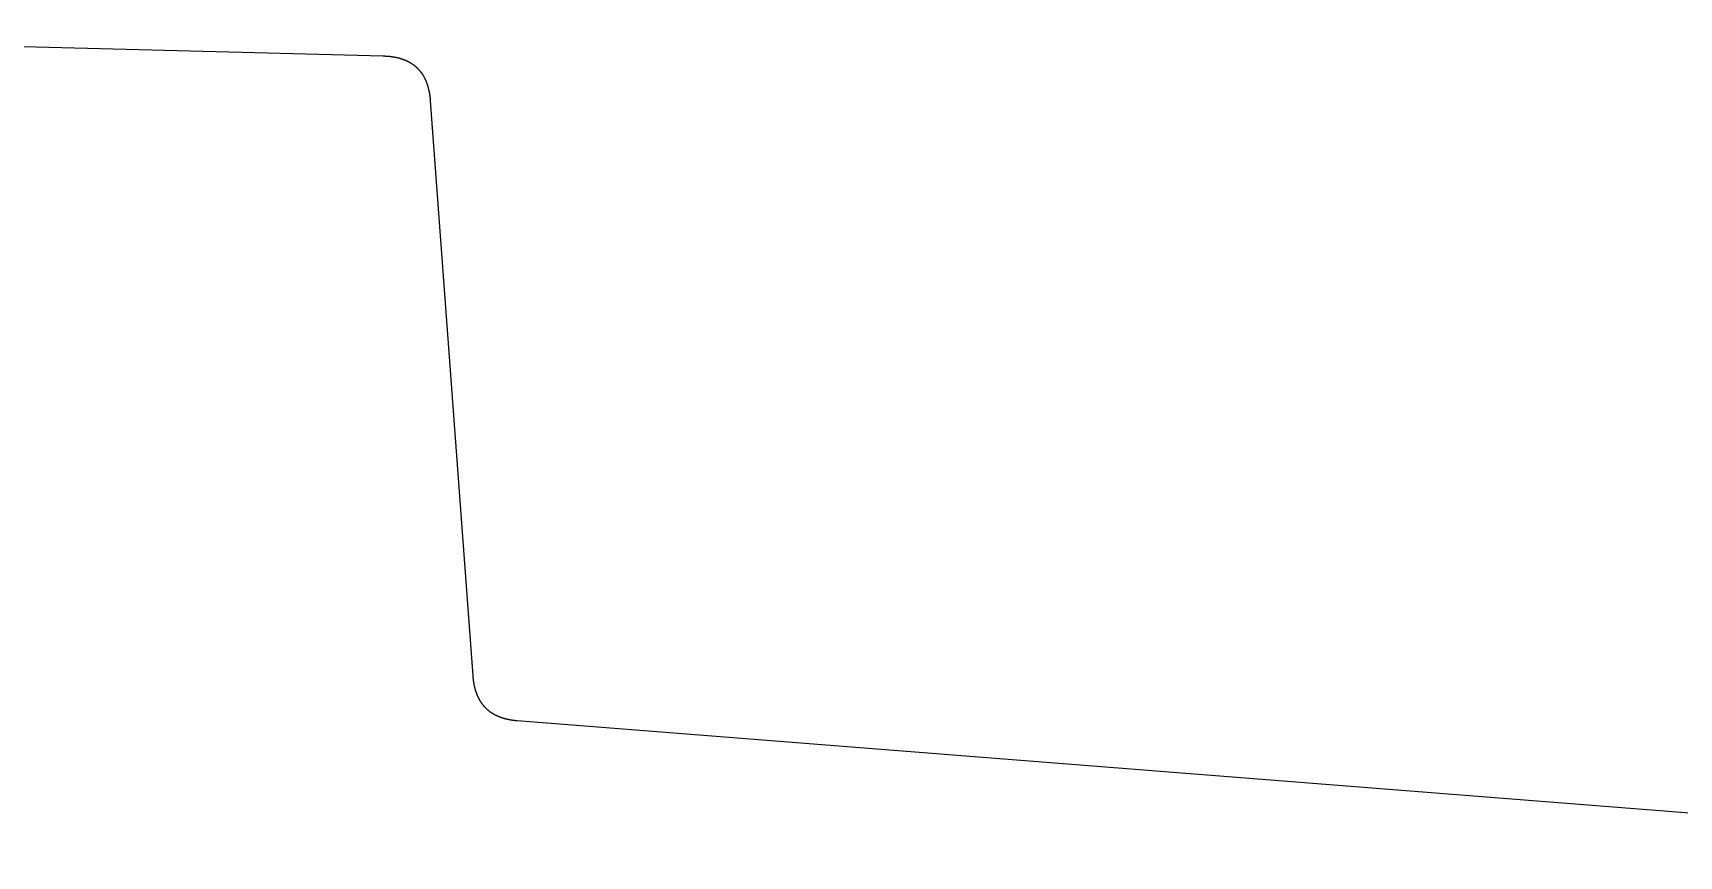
# Model space of a CAD drawing. Extents: x -174 to 104, y -42 to 61.
# Drawn here: x -103.08 to -69.04, y 43.65 to 60.67 of the extents above; entities that cross this region are included whole.
import ezdxf

# ---------------------------------------------------------------- set-up
doc = ezdxf.new("R2010")
doc.units = 0
doc.layers.add('BLACK', color=7, linetype='CONTINUOUS')

msp = doc.modelspace()

# ---------------------------------------------------------------- linework, layer by layer
at = {"layer": 'BLACK', "linetype": 'CONTINUOUS'}
for p, q in [((-114.006506, 60.672747), (-95.837773, 60.196982)), ((-95.837773, 60.196982), (-95.831754, 60.196814)), ((-95.831754, 60.196814), (-95.825753, 60.196627)), ((-95.825753, 60.196627), (-95.819789, 60.196421)), ((-95.819789, 60.196421), (-95.813843, 60.196196)), ((-95.813843, 60.196196), (-95.807933, 60.195952)), ((-95.807933, 60.195952), (-95.802042, 60.195688)), ((-95.802042, 60.195688), (-95.796187, 60.195407)), ((-95.796187, 60.195407), (-95.79035, 60.195106)), ((-95.79035, 60.195106), (-95.784548, 60.194787)), ((-95.784548, 60.194787), (-95.778764, 60.194448)), ((-95.778764, 60.194448), (-95.773016, 60.194092)), ((-95.773016, 60.194092), (-95.767286, 60.193717)), ((-95.767286, 60.193717), (-95.76159, 60.193324)), ((-95.76159, 60.193324), (-95.755912, 60.192912)), ((-95.755912, 60.192912), (-95.750269, 60.192483)), ((-95.750269, 60.192483), (-95.744644, 60.192035)), ((-95.744644, 60.192035), (-95.739052, 60.19157)), ((-95.739052, 60.19157), (-95.733478, 60.191086)), ((-95.733478, 60.191086), (-95.727938, 60.190584)), ((-95.727938, 60.190584), (-95.722416, 60.190065)), ((-95.722416, 60.190065), (-95.716927, 60.189528)), ((-95.716927, 60.189528), (-95.711456, 60.188973)), ((-95.711456, 60.188973), (-95.706017, 60.188401)), ((-95.706017, 60.188401), (-95.700596, 60.187811)), ((-95.700596, 60.187811), (-95.695208, 60.187205)), ((-95.695208, 60.187205), (-95.689837, 60.18658)), ((-95.689837, 60.18658), (-95.684498, 60.185939)), ((-95.684498, 60.185939), (-95.679177, 60.185279)), ((-95.679177, 60.185279), (-95.673887, 60.184604)), ((-95.673887, 60.184604), (-95.668615, 60.18391)), ((-95.668615, 60.18391), (-95.663374, 60.183201)), ((-95.663374, 60.183201), (-95.658151, 60.182473)), ((-95.658151, 60.182473), (-95.652958, 60.18173)), ((-95.652958, 60.18173), (-95.647783, 60.180969)), ((-95.647783, 60.180969), (-95.642639, 60.180192)), ((-95.642639, 60.180192), (-95.637511, 60.179398)), ((-95.637511, 60.179398), (-95.632414, 60.178588)), ((-95.632414, 60.178588), (-95.627334, 60.17776)), ((-95.627334, 60.17776), (-95.622284, 60.176917)), ((-95.622284, 60.176917), (-95.617251, 60.176057)), ((-95.617251, 60.176057), (-95.612248, 60.175181)), ((-95.612248, 60.175181), (-95.607261, 60.174288)), ((-95.607261, 60.174288), (-95.602305, 60.173381)), ((-95.602305, 60.173381), (-95.597364, 60.172455)), ((-95.597364, 60.172455), (-95.592453, 60.171515)), ((-95.592453, 60.171515), (-95.587558, 60.170558)), ((-95.587558, 60.170558), (-95.582693, 60.169585)), ((-95.582693, 60.169585), (-95.577843, 60.168596)), ((-95.577843, 60.168596), (-95.573023, 60.167592)), ((-95.573023, 60.167592), (-95.568218, 60.166571)), ((-95.568218, 60.166571), (-95.563442, 60.165536)), ((-95.563442, 60.165536), (-95.558682, 60.164484)), ((-95.558682, 60.164484), (-95.55395, 60.163417)), ((-95.55395, 60.163417), (-95.549235, 60.162334)), ((-95.549235, 60.162334), (-95.544546, 60.161236)), ((-95.544546, 60.161236), (-95.539874, 60.160121)), ((-95.539874, 60.160121), (-95.53523, 60.158993)), ((-95.53523, 60.158993), (-95.530601, 60.157848)), ((-95.530601, 60.157848), (-95.525999, 60.156688)), ((-95.525999, 60.156688), (-95.521413, 60.155513)), ((-95.521413, 60.155513), (-95.516854, 60.154323)), ((-95.516854, 60.154323), (-95.512311, 60.153117)), ((-95.512311, 60.153117), (-95.507794, 60.151897)), ((-95.507794, 60.151897), (-95.503293, 60.15066)), ((-95.503293, 60.15066), (-95.498817, 60.14941)), ((-95.498817, 60.14941), (-95.494358, 60.148144)), ((-95.494358, 60.148144), (-95.489924, 60.146864)), ((-95.489924, 60.146864), (-95.485506, 60.145568)), ((-95.485506, 60.145568), (-95.481114, 60.144259)), ((-95.481114, 60.144259), (-95.476737, 60.142933)), ((-95.476737, 60.142933), (-95.472385, 60.141594)), ((-95.472385, 60.141594), (-95.468048, 60.140238)), ((-95.468048, 60.140238), (-95.463737, 60.13887)), ((-95.463737, 60.13887), (-95.45944, 60.137485)), ((-95.45944, 60.137485), (-95.455169, 60.136088)), ((-95.455169, 60.136088), (-95.450912, 60.134674)), ((-95.450912, 60.134674), (-95.44668, 60.133247)), ((-95.44668, 60.133247), (-95.442463, 60.131804)), ((-95.442463, 60.131804), (-95.438271, 60.130349)), ((-95.438271, 60.130349), (-95.434093, 60.128877)), ((-95.434093, 60.128877), (-95.429939, 60.127393)), ((-95.429939, 60.127393), (-95.4258, 60.125892)), ((-95.4258, 60.125892), (-95.421684, 60.124379)), ((-95.421684, 60.124379), (-95.417584, 60.12285)), ((-95.417584, 60.12285), (-95.413507, 60.121309)), ((-95.413507, 60.121309), (-95.409444, 60.119751)), ((-95.409444, 60.119751), (-95.405405, 60.118181)), ((-95.405405, 60.118181), (-95.40138, 60.116596)), ((-95.40138, 60.116596), (-95.397378, 60.114997)), ((-95.397378, 60.114997), (-95.393391, 60.113383)), ((-95.393391, 60.113383), (-95.389426, 60.111757)), ((-95.389426, 60.111757), (-95.385476, 60.110115)), ((-95.385476, 60.110115), (-95.381548, 60.10846)), ((-95.381548, 60.10846), (-95.377634, 60.10679)), ((-95.377634, 60.10679), (-95.373742, 60.105107)), ((-95.373742, 60.105107), (-95.369865, 60.103409)), ((-95.369865, 60.103409), (-95.36601, 60.101699)), ((-95.36601, 60.101699), (-95.362169, 60.099973)), ((-95.362169, 60.099973), (-95.358349, 60.098234)), ((-95.358349, 60.098234), (-95.354544, 60.096481)), ((-95.354544, 60.096481), (-95.350759, 60.094715)), ((-95.350759, 60.094715), (-95.34699, 60.092933)), ((-95.34699, 60.092933), (-95.34324, 60.09114)), ((-95.34324, 60.09114), (-95.339506, 60.089331)), ((-95.339506, 60.089331), (-95.335791, 60.087509)), ((-95.335791, 60.087509), (-95.332092, 60.085673)), ((-95.332092, 60.085673), (-95.328412, 60.083824)), ((-95.328412, 60.083824), (-95.324746, 60.081959)), ((-95.324746, 60.081959), (-95.321101, 60.080083)), ((-95.321101, 60.080083), (-95.31747, 60.078191)), ((-95.31747, 60.078191), (-95.313858, 60.076287)), ((-95.313858, 60.076287), (-95.310261, 60.074368)), ((-95.310261, 60.074368), (-95.306683, 60.072437)), ((-95.306683, 60.072437), (-95.303119, 60.070491)), ((-95.303119, 60.070491), (-95.299574, 60.068532)), ((-95.299574, 60.068532), (-95.296044, 60.066558)), ((-95.296044, 60.066558), (-95.292532, 60.064572)), ((-95.292532, 60.064572), (-95.289035, 60.062571)), ((-95.289035, 60.062571), (-95.285556, 60.060557)), ((-95.285556, 60.060557), (-95.282092, 60.058529)), ((-95.282092, 60.058529), (-95.278645, 60.056488)), ((-95.278645, 60.056488), (-95.275213, 60.054432)), ((-95.275213, 60.054432), (-95.271799, 60.052364)), ((-95.271799, 60.052364), (-95.268399, 60.050281)), ((-95.268399, 60.050281), (-95.265017, 60.048185)), ((-95.265017, 60.048185), (-95.261649, 60.046075)), ((-95.261649, 60.046075), (-95.258299, 60.043952)), ((-95.258299, 60.043952), (-95.254963, 60.041814)), ((-95.254963, 60.041814), (-95.251644, 60.039664)), ((-95.251644, 60.039664), (-95.248339, 60.037498)), ((-95.248339, 60.037498), (-95.245051, 60.035321)), ((-95.245051, 60.035321), (-95.241777, 60.033128)), ((-95.241777, 60.033128), (-95.238521, 60.030923)), ((-95.238521, 60.030923), (-95.235278, 60.028703)), ((-95.235278, 60.028703), (-95.232052, 60.02647)), ((-95.232052, 60.02647), (-95.22884, 60.024223)), ((-95.22884, 60.024223), (-95.225644, 60.021963)), ((-95.225644, 60.021963), (-95.222463, 60.019688)), ((-95.222463, 60.019688), (-95.219297, 60.0174)), ((-95.219297, 60.0174), (-95.216146, 60.015097)), ((-95.216146, 60.015097), (-95.213011, 60.012782)), ((-95.213011, 60.012782), (-95.209889, 60.010452)), ((-95.209889, 60.010452), (-95.206784, 60.008109)), ((-95.206784, 60.008109), (-95.203692, 60.005751)), ((-95.203692, 60.005751), (-95.200616, 60.00338)), ((-95.200616, 60.00338), (-95.197554, 60.000995)), ((-95.197554, 60.000995), (-95.194507, 59.998596)), ((-95.194507, 59.998596), (-95.191475, 59.996183)), ((-95.191475, 59.996183), (-95.188457, 59.993756)), ((-95.188457, 59.993756), (-95.185454, 59.991315)), ((-95.185454, 59.991315), (-95.182465, 59.98886)), ((-95.182465, 59.98886), (-95.179491, 59.986391)), ((-95.179491, 59.986391), (-95.176531, 59.983908)), ((-95.176531, 59.983908), (-95.173585, 59.981411)), ((-95.173585, 59.981411), (-95.170654, 59.9789)), ((-95.170654, 59.9789), (-95.167737, 59.976374)), ((-95.167737, 59.976374), (-95.164834, 59.973835)), ((-95.164834, 59.973835), (-95.161945, 59.971281)), ((-95.161945, 59.971281), (-95.159071, 59.968713)), ((-95.159071, 59.968713), (-95.15621, 59.966131)), ((-95.15621, 59.966131), (-95.153364, 59.963534)), ((-95.153364, 59.963534), (-95.150532, 59.960923)), ((-95.150532, 59.960923), (-95.147713, 59.958298)), ((-95.147713, 59.958298), (-95.144908, 59.955659)), ((-95.144908, 59.955659), (-95.142118, 59.953005)), ((-95.142118, 59.953005), (-95.139341, 59.950336)), ((-95.139341, 59.950336), (-95.133828, 59.944956)), ((-95.133828, 59.944956), (-95.128371, 59.939518)), ((-95.128371, 59.939518), (-95.122968, 59.934021)), ((-95.122968, 59.934021), (-95.117619, 59.928465)), ((-95.117619, 59.928465), (-95.112324, 59.92285)), ((-95.112324, 59.92285), (-95.107083, 59.917175)), ((-95.107083, 59.917175), (-95.101896, 59.911441)), ((-95.101896, 59.911441), (-95.096762, 59.905646)), ((-95.096762, 59.905646), (-95.091682, 59.899791)), ((-95.091682, 59.899791), (-95.086654, 59.893874)), ((-95.086654, 59.893874), (-95.081679, 59.887897)), ((-95.081679, 59.887897), (-95.076757, 59.881857)), ((-95.076757, 59.881857), (-95.071887, 59.875755)), ((-95.071887, 59.875755), (-95.06707, 59.86959)), ((-95.06707, 59.86959), (-95.062305, 59.863362)), ((-95.062305, 59.863362), (-95.057592, 59.857071)), ((-95.057592, 59.857071), (-95.05293, 59.850715)), ((-95.05293, 59.850715), (-95.048321, 59.844295)), ((-95.048321, 59.844295), (-95.043764, 59.837809)), ((-95.043764, 59.837809), (-95.039258, 59.831259)), ((-95.039258, 59.831259), (-95.034804, 59.824642)), ((-95.034804, 59.824642), (-95.030402, 59.817958)), ((-95.030402, 59.817958), (-95.026051, 59.811207)), ((-95.026051, 59.811207), (-95.021752, 59.804389)), ((-95.021752, 59.804389), (-95.017504, 59.797502)), ((-95.017504, 59.797502), (-95.013308, 59.790546)), ((-95.013308, 59.790546), (-95.009164, 59.783521)), ((-95.009164, 59.783521), (-95.005071, 59.776426)), ((-95.005071, 59.776426), (-95.00103, 59.769261)), ((-95.00103, 59.769261), (-94.997041, 59.762024)), ((-94.997041, 59.762024), (-94.993104, 59.754716)), ((-94.993104, 59.754716), (-94.989218, 59.747335)), ((-94.989218, 59.747335), (-94.985385, 59.739881)), ((-94.985385, 59.739881), (-94.981604, 59.732353)), ((-94.981604, 59.732353), (-94.977875, 59.724751)), ((-94.977875, 59.724751), (-94.974198, 59.717074)), ((-94.974198, 59.717074), (-94.970574, 59.709322)), ((-94.970574, 59.709322), (-94.967003, 59.701493)), ((-94.967003, 59.701493), (-94.963484, 59.693587)), ((-94.963484, 59.693587), (-94.960019, 59.685603)), ((-94.960019, 59.685603), (-94.956607, 59.677541)), ((-94.956607, 59.677541), (-94.953248, 59.6694)), ((-94.953248, 59.6694), (-94.949943, 59.661179)), ((-94.949943, 59.661179), (-94.946692, 59.652877)), ((-94.946692, 59.652877), (-94.943495, 59.644495)), ((-94.943495, 59.644495), (-94.940353, 59.63603)), ((-94.940353, 59.63603), (-94.937265, 59.627482)), ((-94.937265, 59.627482), (-94.934233, 59.618851)), ((-94.934233, 59.618851), (-94.931255, 59.610136)), ((-94.931255, 59.610136), (-94.928333, 59.601335)), ((-94.928333, 59.601335), (-94.925468, 59.592449)), ((-94.925468, 59.592449), (-94.922658, 59.583476)), ((-94.922658, 59.583476), (-94.919905, 59.574416)), ((-94.919905, 59.574416), (-94.917209, 59.565268)), ((-94.917209, 59.565268), (-94.91457, 59.556031)), ((-94.91457, 59.556031), (-94.911988, 59.546704)), ((-94.911988, 59.546704), (-94.909465, 59.537286)), ((-94.909465, 59.537286), (-94.907, 59.527777)), ((-94.907, 59.527777), (-94.904594, 59.518175)), ((-94.904594, 59.518175), (-94.902248, 59.508481)), ((-94.902248, 59.508481), (-94.899961, 59.498693)), ((-94.899961, 59.498693), (-94.897734, 59.48881)), ((-94.897734, 59.48881), (-94.895567, 59.478831)), ((-94.895567, 59.478831), (-94.893462, 59.468756)), ((-94.893462, 59.468756), (-94.891418, 59.458583)), ((-94.891418, 59.458583), (-94.889436, 59.448312)), ((-94.889436, 59.448312), (-94.887517, 59.437942)), ((-94.887517, 59.437942), (-94.885661, 59.427473)), ((-94.885661, 59.427473), (-94.883868, 59.416902)), ((-94.883868, 59.416902), (-94.882139, 59.40623)), ((-94.882139, 59.40623), (-94.880474, 59.395455)), ((-94.880474, 59.395455), (-94.878875, 59.384576)), ((-94.878875, 59.384576), (-94.877341, 59.373593)), ((-94.877341, 59.373593), (-94.875874, 59.362504)), ((-94.875874, 59.362504), (-94.874473, 59.35131)), ((-94.874473, 59.35131), (-94.87314, 59.340008)), ((-94.87314, 59.340008), (-94.871874, 59.328598)), ((-94.871874, 59.328598), (-94.870677, 59.317079)), ((-94.870677, 59.317079), (-94.869549, 59.305449)), ((-94.869549, 59.305449), (-94.868491, 59.293709)), ((-94.868491, 59.293709), (-94.867503, 59.281857)), ((-94.867503, 59.281857), (-94.866673, 59.271071)), ((-94.866673, 59.271071), (-93.987084, 47.376286)), ((-93.987084, 47.376286), (-93.98664, 47.370418)), ((-93.98664, 47.370418), (-93.986177, 47.364569)), ((-93.986177, 47.364569), (-93.985698, 47.358755)), ((-93.985698, 47.358755), (-93.985199, 47.35296)), ((-93.985199, 47.35296), (-93.984684, 47.3472)), ((-93.984684, 47.3472), (-93.98415, 47.341458)), ((-93.98415, 47.341458), (-93.983599, 47.335751)), ((-93.983599, 47.335751), (-93.98303, 47.330063)), ((-93.98303, 47.330063), (-93.982444, 47.324409)), ((-93.982444, 47.324409), (-93.98184, 47.318773)), ((-93.98184, 47.318773), (-93.981219, 47.313171)), ((-93.981219, 47.313171), (-93.980581, 47.307587)), ((-93.980581, 47.307587), (-93.979926, 47.302037)), ((-93.979926, 47.302037), (-93.979253, 47.296505)), ((-93.979253, 47.296505), (-93.978564, 47.291006)), ((-93.978564, 47.291006), (-93.977857, 47.285525)), ((-93.977857, 47.285525), (-93.977134, 47.280077)), ((-93.977134, 47.280077), (-93.976393, 47.274647)), ((-93.976393, 47.274647), (-93.975636, 47.26925)), ((-93.975636, 47.26925), (-93.974862, 47.26387)), ((-93.974862, 47.26387), (-93.974072, 47.258523)), ((-93.974072, 47.258523), (-93.973265, 47.253193)), ((-93.973265, 47.253193), (-93.972442, 47.247896)), ((-93.972442, 47.247896), (-93.971602, 47.242616)), ((-93.971602, 47.242616), (-93.970746, 47.237367)), ((-93.970746, 47.237367), (-93.969873, 47.232136)), ((-93.969873, 47.232136), (-93.968985, 47.226937)), ((-93.968985, 47.226937), (-93.96808, 47.221754)), ((-93.96808, 47.221754), (-93.967159, 47.216603)), ((-93.967159, 47.216603), (-93.966222, 47.211469)), ((-93.966222, 47.211469), (-93.96527, 47.206365)), ((-93.96527, 47.206365), (-93.9643, 47.201279)), ((-93.9643, 47.201279), (-93.963316, 47.196223)), ((-93.963316, 47.196223), (-93.962315, 47.191184)), ((-93.962315, 47.191184), (-93.961299, 47.186175)), ((-93.961299, 47.186175), (-93.960267, 47.181183)), ((-93.960267, 47.181183), (-93.95922, 47.176221)), ((-93.95922, 47.176221), (-93.958156, 47.171275)), ((-93.958156, 47.171275), (-93.957078, 47.166359)), ((-93.957078, 47.166359), (-93.955984, 47.16146)), ((-93.955984, 47.16146), (-93.954875, 47.15659)), ((-93.954875, 47.15659), (-93.953749, 47.151736)), ((-93.953749, 47.151736), (-93.95261, 47.146911)), ((-93.95261, 47.146911), (-93.951454, 47.142103)), ((-93.951454, 47.142103), (-93.950284, 47.137323)), ((-93.950284, 47.137323), (-93.949098, 47.13256)), ((-93.949098, 47.13256), (-93.947898, 47.127825)), ((-93.947898, 47.127825), (-93.946682, 47.123106)), ((-93.946682, 47.123106), (-93.945452, 47.118415)), ((-93.945452, 47.118415), (-93.944205, 47.11374)), ((-93.944205, 47.11374), (-93.942946, 47.109093)), ((-93.942946, 47.109093), (-93.94167, 47.104462)), ((-93.94167, 47.104462), (-93.94038, 47.099858)), ((-93.94038, 47.099858), (-93.939075, 47.095271)), ((-93.939075, 47.095271), (-93.937756, 47.09071)), ((-93.937756, 47.09071), (-93.936421, 47.086165)), ((-93.936421, 47.086165), (-93.935073, 47.081647)), ((-93.935073, 47.081647), (-93.933709, 47.077145)), ((-93.933709, 47.077145), (-93.932332, 47.072669)), ((-93.932332, 47.072669), (-93.930939, 47.068209)), ((-93.930939, 47.068209), (-93.929533, 47.063775)), ((-93.929533, 47.063775), (-93.928111, 47.059357)), ((-93.928111, 47.059357), (-93.926677, 47.054964)), ((-93.926677, 47.054964), (-93.925226, 47.050588)), ((-93.925226, 47.050588), (-93.923763, 47.046236)), ((-93.923763, 47.046236), (-93.922284, 47.0419)), ((-93.922284, 47.0419), (-93.920792, 47.03759)), ((-93.920792, 47.03759), (-93.919285, 47.033295)), ((-93.919285, 47.033295), (-93.917765, 47.029024)), ((-93.917765, 47.029024), (-93.916229, 47.02477)), ((-93.916229, 47.02477), (-93.914681, 47.020539)), ((-93.914681, 47.020539), (-93.913117, 47.016325)), ((-93.913117, 47.016325), (-93.911541, 47.012134)), ((-93.911541, 47.012134), (-93.909949, 47.007959)), ((-93.909949, 47.007959), (-93.908345, 47.003808)), ((-93.908345, 47.003808), (-93.906726, 46.999672)), ((-93.906726, 46.999672), (-93.905094, 46.995559)), ((-93.905094, 46.995559), (-93.903447, 46.991462)), ((-93.903447, 46.991462), (-93.901787, 46.987388)), ((-93.901787, 46.987388), (-93.900112, 46.98333)), ((-93.900112, 46.98333), (-93.898425, 46.979294)), ((-93.898425, 46.979294), (-93.896723, 46.975274)), ((-93.896723, 46.975274), (-93.895009, 46.971277)), ((-93.895009, 46.971277), (-93.893279, 46.967294)), ((-93.893279, 46.967294), (-93.891537, 46.963334)), ((-93.891537, 46.963334), (-93.88978, 46.959389)), ((-93.88978, 46.959389), (-93.888011, 46.955467)), ((-93.888011, 46.955467), (-93.886227, 46.951559)), ((-93.886227, 46.951559), (-93.884431, 46.947673)), ((-93.884431, 46.947673), (-93.882619, 46.943802)), ((-93.882619, 46.943802), (-93.880796, 46.939953)), ((-93.880796, 46.939953), (-93.878958, 46.936119)), ((-93.878958, 46.936119), (-93.877107, 46.932306)), ((-93.877107, 46.932306), (-93.875242, 46.928507)), ((-93.875242, 46.928507), (-93.873365, 46.92473)), ((-93.873365, 46.92473), (-93.871473, 46.920968)), ((-93.871473, 46.920968), (-93.869568, 46.917227)), ((-93.869568, 46.917227), (-93.867649, 46.9135)), ((-93.867649, 46.9135), (-93.865718, 46.909794)), ((-93.865718, 46.909794), (-93.863772, 46.906103)), ((-93.863772, 46.906103), (-93.861814, 46.902432)), ((-93.861814, 46.902432), (-93.859842, 46.898776)), ((-93.859842, 46.898776), (-93.857857, 46.895139)), ((-93.857857, 46.895139), (-93.855858, 46.891518)), ((-93.855858, 46.891518), (-93.853846, 46.887916)), ((-93.853846, 46.887916), (-93.85182, 46.884329)), ((-93.85182, 46.884329), (-93.849782, 46.880761)), ((-93.849782, 46.880761), (-93.84773, 46.877208)), ((-93.84773, 46.877208), (-93.845665, 46.873674)), ((-93.845665, 46.873674), (-93.843585, 46.870155)), ((-93.843585, 46.870155), (-93.841494, 46.866654)), ((-93.841494, 46.866654), (-93.839388, 46.863169)), ((-93.839388, 46.863169), (-93.83727, 46.859701)), ((-93.83727, 46.859701), (-93.835137, 46.856249)), ((-93.835137, 46.856249), (-93.832993, 46.852815)), ((-93.832993, 46.852815), (-93.830833, 46.849396)), ((-93.830833, 46.849396), (-93.828662, 46.845994)), ((-93.828662, 46.845994), (-93.826476, 46.842608)), ((-93.826476, 46.842608), (-93.824278, 46.839239)), ((-93.824278, 46.839239), (-93.822066, 46.835885)), ((-93.822066, 46.835885), (-93.819841, 46.832548)), ((-93.819841, 46.832548), (-93.817602, 46.829226)), ((-93.817602, 46.829226), (-93.81535, 46.825921)), ((-93.81535, 46.825921), (-93.813084, 46.822631)), ((-93.813084, 46.822631), (-93.810806, 46.819359)), ((-93.810806, 46.819359), (-93.808514, 46.8161)), ((-93.808514, 46.8161), (-93.806209, 46.812859)), ((-93.806209, 46.812859), (-93.803889, 46.809632)), ((-93.803889, 46.809632), (-93.801557, 46.806422)), ((-93.801557, 46.806422), (-93.799211, 46.803226)), ((-93.799211, 46.803226), (-93.796853, 46.800047)), ((-93.796853, 46.800047), (-93.79448, 46.796883)), ((-93.79448, 46.796883), (-93.792094, 46.793734)), ((-93.792094, 46.793734), (-93.789694, 46.7906)), ((-93.789694, 46.7906), (-93.787282, 46.787483)), ((-93.787282, 46.787483), (-93.784855, 46.784379)), ((-93.784855, 46.784379), (-93.782415, 46.781292)), ((-93.782415, 46.781292), (-93.779961, 46.778219)), ((-93.779961, 46.778219), (-93.777494, 46.775162)), ((-93.777494, 46.775162), (-93.775013, 46.772119)), ((-93.775013, 46.772119), (-93.772519, 46.769092)), ((-93.772519, 46.769092), (-93.770011, 46.766079)), ((-93.770011, 46.766079), (-93.76749, 46.763082)), ((-93.76749, 46.763082), (-93.764954, 46.760099)), ((-93.764954, 46.760099), (-93.762406, 46.757131)), ((-93.762406, 46.757131), (-93.759843, 46.754177)), ((-93.759843, 46.754177), (-93.757267, 46.751239)), ((-93.757267, 46.751239), (-93.754676, 46.748314)), ((-93.754676, 46.748314), (-93.752072, 46.745405)), ((-93.752072, 46.745405), (-93.749454, 46.74251)), ((-93.749454, 46.74251), (-93.746823, 46.73963)), ((-93.746823, 46.73963), (-93.744177, 46.736763)), ((-93.744177, 46.736763), (-93.741518, 46.733912)), ((-93.741518, 46.733912), (-93.738844, 46.731075)), ((-93.738844, 46.731075), (-93.736157, 46.728252)), ((-93.736157, 46.728252), (-93.733456, 46.725443)), ((-93.733456, 46.725443), (-93.73074, 46.722649)), ((-93.73074, 46.722649), (-93.728011, 46.719869)), ((-93.728011, 46.719869), (-93.725267, 46.717103)), ((-93.725267, 46.717103), (-93.72251, 46.714351)), ((-93.72251, 46.714351), (-93.716951, 46.70889)), ((-93.716951, 46.70889), (-93.711336, 46.703485)), ((-93.711336, 46.703485), (-93.705664, 46.698135)), ((-93.705664, 46.698135), (-93.699934, 46.692841)), ((-93.699934, 46.692841), (-93.694146, 46.687603)), ((-93.694146, 46.687603), (-93.688299, 46.68242)), ((-93.688299, 46.68242), (-93.682394, 46.677291)), ((-93.682394, 46.677291), (-93.67643, 46.672218)), ((-93.67643, 46.672218), (-93.670406, 46.667199)), ((-93.670406, 46.667199), (-93.664323, 46.662234)), ((-93.664323, 46.662234), (-93.658179, 46.657323)), ((-93.658179, 46.657323), (-93.651975, 46.652466)), ((-93.651975, 46.652466), (-93.64571, 46.647663)), ((-93.64571, 46.647663), (-93.639383, 46.642914)), ((-93.639383, 46.642914), (-93.632994, 46.638218)), ((-93.632994, 46.638218), (-93.626543, 46.633576)), ((-93.626543, 46.633576), (-93.620029, 46.628987)), ((-93.620029, 46.628987), (-93.613451, 46.624452)), ((-93.613451, 46.624452), (-93.60681, 46.619969)), ((-93.60681, 46.619969), (-93.600104, 46.61554)), ((-93.600104, 46.61554), (-93.593334, 46.611164)), ((-93.593334, 46.611164), (-93.586498, 46.606841)), ((-93.586498, 46.606841), (-93.579596, 46.602571)), ((-93.579596, 46.602571), (-93.572628, 46.598354)), ((-93.572628, 46.598354), (-93.565593, 46.59419)), ((-93.565593, 46.59419), (-93.558491, 46.590079)), ((-93.558491, 46.590079), (-93.55132, 46.586021)), ((-93.55132, 46.586021), (-93.544081, 46.582016)), ((-93.544081, 46.582016), (-93.536772, 46.578065)), ((-93.536772, 46.578065), (-93.529394, 46.574167)), ((-93.529394, 46.574167), (-93.521945, 46.570322)), ((-93.521945, 46.570322), (-93.514425, 46.56653)), ((-93.514425, 46.56653), (-93.506834, 46.562792)), ((-93.506834, 46.562792), (-93.49917, 46.559108)), ((-93.49917, 46.559108), (-93.491433, 46.555478)), ((-93.491433, 46.555478), (-93.483623, 46.551901)), ((-93.483623, 46.551901), (-93.475739, 46.548379)), ((-93.475739, 46.548379), (-93.467779, 46.544911)), ((-93.467779, 46.544911), (-93.459744, 46.541497)), ((-93.459744, 46.541497), (-93.451633, 46.538138)), ((-93.451633, 46.538138), (-93.443445, 46.534833)), ((-93.443445, 46.534833), (-93.43518, 46.531584)), ((-93.43518, 46.531584), (-93.426836, 46.52839)), ((-93.426836, 46.52839), (-93.418413, 46.525252)), ((-93.418413, 46.525252), (-93.409911, 46.522169)), ((-93.409911, 46.522169), (-93.401328, 46.519142)), ((-93.401328, 46.519142), (-93.392664, 46.516172)), ((-93.392664, 46.516172), (-93.383918, 46.513258)), ((-93.383918, 46.513258), (-93.375089, 46.510401)), ((-93.375089, 46.510401), (-93.366177, 46.507601)), ((-93.366177, 46.507601), (-93.357181, 46.504859)), ((-93.357181, 46.504859), (-93.3481, 46.502175)), ((-93.3481, 46.502175), (-93.338934, 46.499549)), ((-93.338934, 46.499549), (-93.329681, 46.496981)), ((-93.329681, 46.496981), (-93.320341, 46.494472)), ((-93.320341, 46.494472), (-93.310912, 46.492023)), ((-93.310912, 46.492023), (-93.301395, 46.489633)), ((-93.301395, 46.489633), (-93.291789, 46.487304)), ((-93.291789, 46.487304), (-93.282092, 46.485035)), ((-93.282092, 46.485035), (-93.272304, 46.482827)), ((-93.272304, 46.482827), (-93.262424, 46.48068)), ((-93.262424, 46.48068), (-93.252451, 46.478595)), ((-93.252451, 46.478595), (-93.242384, 46.476572)), ((-93.242384, 46.476572), (-93.232223, 46.474612)), ((-93.232223, 46.474612), (-93.221966, 46.472715)), ((-93.221966, 46.472715), (-93.211614, 46.470882)), ((-93.211614, 46.470882), (-93.201164, 46.469113)), ((-93.201164, 46.469113), (-93.190617, 46.467409)), ((-93.190617, 46.467409), (-93.17997, 46.46577)), ((-93.17997, 46.46577), (-93.169224, 46.464197)), ((-93.169224, 46.464197), (-93.158378, 46.462689)), ((-93.158378, 46.462689), (-93.14743, 46.461249)), ((-93.14743, 46.461249), (-93.13638, 46.459876)), ((-93.13638, 46.459876), (-93.125227, 46.458571)), ((-93.125227, 46.458571), (-93.11397, 46.457335)), ((-93.11397, 46.457335), (-93.102608, 46.456167)), ((-93.102608, 46.456167), (-93.09114, 46.455069)), ((-93.09114, 46.455069), (-93.079565, 46.454042)), ((-93.079565, 46.454042), (-93.068266, 46.453115)), ((-93.068266, 46.453115), (-57.460938, 43.650757))]:
    msp.add_line(p, q, dxfattribs=at)

doc.saveas('drawing.dxf')
